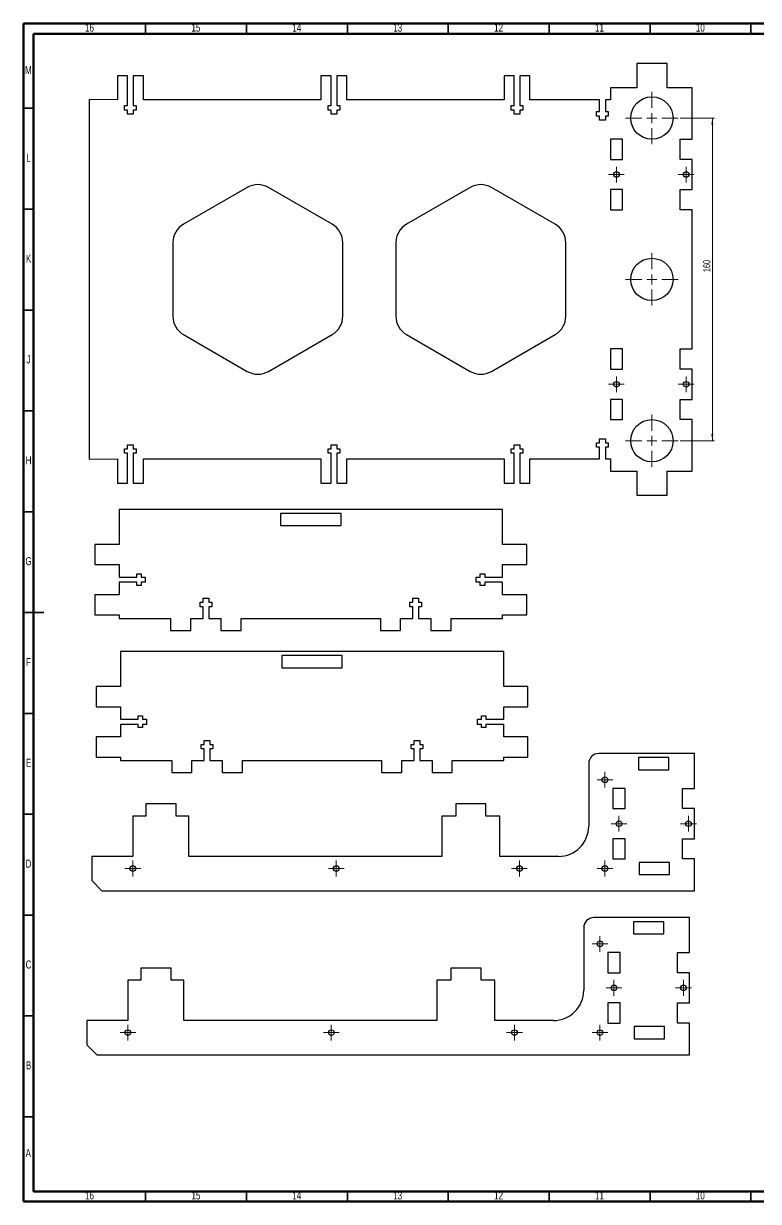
# Model space of a CAD drawing. Header units: millimetres. Extents: x 15 to 836, y 5 to 589.
# Drawn here: x 15 to 379, y 5 to 589 of the extents above; entities that cross this region are included whole.
import ezdxf

# ---------------------------------------------------------------- set-up
doc = ezdxf.new("R2010")
doc.units = ezdxf.units.MM
doc.styles.add('SLDTEXTSTYLE0', font='TXT', dxfattribs={"width": 0.75})
doc.dimstyles.new('SLDDIMSTYLE0', dxfattribs={"dimtxt": 3.5, "dimasz": 3.302, "dimexe": 0, "dimexo": 0.0625, "dimgap": 0.875, "dimtad": 1, "dimzin": 12, "dimdsep": 46, "dimtxsty": 'SLDTEXTSTYLE0', "dimsah": 1, "dimcen": 0.09, "dimadec": 0, "dimazin": 3, "dimtfac": 1, "dimtofl": 0, "dimtmove": 0, "dimatfit": 3, "dimfxl": 1, "dimfrac": 2, "dimtolj": 1, "dimtzin": 12, "dimarcsym": 0})

# ---------------------------------------------------------------- blocks, each defined once
blk = doc.blocks.new('_D')
at = {"color": 7, "linetype": 'Continuous', "lineweight": 18}
for p, q in [((340.39486, 542.166056), (357.363263, 542.166056)), ((356.363263, 542.166056), (356.363263, 382.166056)), ((340.39486, 382.166056), (357.363263, 382.166056))]:
    blk.add_line(p, q, dxfattribs=at)
for points in [[(356.363263, 542.166056), (355.855263, 538.864056), (356.871263, 538.864056)], [(356.363263, 382.166056), (356.871263, 385.468056), (355.855263, 385.468056)]]:
    blk.add_solid(points, dxfattribs=at)
at = {"color": 7, "linetype": 'Continuous', "lineweight": 18, "insert": (351.851526, 465.77976), "char_height": 3.5, "attachment_point": 1, "rotation": 90, "style": 'SLDTEXTSTYLE0'}
blk.add_mtext('160', dxfattribs=at)
blk = doc.blocks.new('SW_CENTERMARKSYMBOL_0')
at = {"color": 0, "linetype": 'Continuous', "lineweight": 0}
for p, q in [((0, 5), (0, 13)), ((-5, 0), (-13, 0)), ((0, 0), (-2.5, 0)), ((0, 0), (0, 2.5)), ((0, 0), (0, -2.5)), ((0, 0), (2.5, 0)), ((5, 0), (13, 0)), ((0, -5), (0, -13))]:
    blk.add_line(p, q, dxfattribs=at)
blk = doc.blocks.new('SW_CENTERMARKSYMBOL_1')
at = {"color": 0, "linetype": 'Continuous', "lineweight": 0}
for p, q in [((-2.5, 0), (-3.9, 0)), ((0, 0), (-2.5, 0)), ((0, 2.5), (0, 3.9)), ((0, 0), (0, 2.5)), ((0, 0), (0, -2.5)), ((0, 0), (2.5, 0)), ((2.5, 0), (3.9, 0)), ((0, -2.5), (0, -3.9))]:
    blk.add_line(p, q, dxfattribs=at)
blk = doc.blocks.new('SW_CENTERMARKSYMBOL_2')
at = {"color": 0, "linetype": 'Continuous', "lineweight": 0}
for p, q in [((-2.5, 0), (-3.9, 0)), ((0, 0), (-2.5, 0)), ((0, 2.5), (0, 3.9)), ((0, 0), (0, 2.5)), ((0, 0), (0, -2.5)), ((0, 0), (2.5, 0)), ((2.5, 0), (3.9, 0)), ((0, -2.5), (0, -3.9))]:
    blk.add_line(p, q, dxfattribs=at)
blk = doc.blocks.new('SW_CENTERMARKSYMBOL_3')
at = {"color": 0, "linetype": 'Continuous', "lineweight": 0}
for p, q in [((0, 5), (0, 13)), ((-5, 0), (-13, 0)), ((0, 0), (-2.5, 0)), ((0, 0), (0, 2.5)), ((0, 0), (0, -2.5)), ((0, 0), (2.5, 0)), ((5, 0), (13, 0)), ((0, -5), (0, -13))]:
    blk.add_line(p, q, dxfattribs=at)
blk = doc.blocks.new('SW_CENTERMARKSYMBOL_4')
at = {"color": 0, "linetype": 'Continuous', "lineweight": 0}
for p, q in [((-2.5, 0), (-3.9, 0)), ((0, 0), (-2.5, 0)), ((0, 2.5), (0, 3.9)), ((0, 0), (0, 2.5)), ((0, 0), (0, -2.5)), ((0, 0), (2.5, 0)), ((2.5, 0), (3.9, 0)), ((0, -2.5), (0, -3.9))]:
    blk.add_line(p, q, dxfattribs=at)
blk = doc.blocks.new('SW_CENTERMARKSYMBOL_5')
at = {"color": 0, "linetype": 'Continuous', "lineweight": 0}
for p, q in [((0, 5), (0, 13)), ((-5, 0), (-13, 0)), ((0, 0), (-2.5, 0)), ((0, 0), (0, 2.5)), ((0, 0), (0, -2.5)), ((0, 0), (2.5, 0)), ((5, 0), (13, 0)), ((0, -5), (0, -13))]:
    blk.add_line(p, q, dxfattribs=at)
blk = doc.blocks.new('SW_CENTERMARKSYMBOL_6')
at = {"color": 0, "linetype": 'Continuous', "lineweight": 0}
for p, q in [((-2.5, 0), (-3.9, 0)), ((0, 0), (-2.5, 0)), ((0, 2.5), (0, 3.9)), ((0, 0), (0, 2.5)), ((0, 0), (0, -2.5)), ((0, 0), (2.5, 0)), ((2.5, 0), (3.9, 0)), ((0, -2.5), (0, -3.9))]:
    blk.add_line(p, q, dxfattribs=at)
blk = doc.blocks.new('SW_CENTERMARKSYMBOL_26')
at = {"color": 0, "linetype": 'Continuous', "lineweight": 0}
for p, q in [((-2.5, 0), (-3.9, 0)), ((0, 0), (-2.5, 0)), ((0, 2.5), (0, 3.9)), ((0, 0), (0, 2.5)), ((0, 0), (0, -2.5)), ((0, 0), (2.5, 0)), ((2.5, 0), (3.9, 0)), ((0, -2.5), (0, -3.9))]:
    blk.add_line(p, q, dxfattribs=at)
blk = doc.blocks.new('SW_CENTERMARKSYMBOL_27')
at = {"color": 0, "linetype": 'Continuous', "lineweight": 0}
for p, q in [((-2.5, 0), (-3.9, 0)), ((0, 0), (-2.5, 0)), ((0, 2.5), (0, 3.9)), ((0, 0), (0, 2.5)), ((0, 0), (0, -2.5)), ((0, 0), (2.5, 0)), ((2.5, 0), (3.9, 0)), ((0, -2.5), (0, -3.9))]:
    blk.add_line(p, q, dxfattribs=at)
blk = doc.blocks.new('SW_CENTERMARKSYMBOL_28')
at = {"color": 0, "linetype": 'Continuous', "lineweight": 0}
for p, q in [((-2.5, 0), (-3.9, 0)), ((0, 0), (-2.5, 0)), ((0, 2.5), (0, 3.9)), ((0, 0), (0, 2.5)), ((0, 0), (0, -2.5)), ((0, 0), (2.5, 0)), ((2.5, 0), (3.9, 0)), ((0, -2.5), (0, -3.9))]:
    blk.add_line(p, q, dxfattribs=at)
blk = doc.blocks.new('SW_CENTERMARKSYMBOL_29')
at = {"color": 0, "linetype": 'Continuous', "lineweight": 0}
for p, q in [((-2.5, 0), (-3.9, 0)), ((0, 0), (-2.5, 0)), ((0, 2.5), (0, 3.9)), ((0, 0), (0, 2.5)), ((0, 0), (0, -2.5)), ((0, 0), (2.5, 0)), ((2.5, 0), (3.9, 0)), ((0, -2.5), (0, -3.9))]:
    blk.add_line(p, q, dxfattribs=at)
blk = doc.blocks.new('SW_CENTERMARKSYMBOL_30')
at = {"color": 0, "linetype": 'Continuous', "lineweight": 0}
for p, q in [((-2.5, 0), (-3.9, 0)), ((0, 0), (-2.5, 0)), ((0, 2.5), (0, 3.9)), ((0, 0), (0, 2.5)), ((0, 0), (0, -2.5)), ((0, 0), (2.5, 0)), ((2.5, 0), (3.9, 0)), ((0, -2.5), (0, -3.9))]:
    blk.add_line(p, q, dxfattribs=at)
blk = doc.blocks.new('SW_CENTERMARKSYMBOL_31')
at = {"color": 0, "linetype": 'Continuous', "lineweight": 0}
for p, q in [((-2.5, 0), (-3.9, 0)), ((0, 0), (-2.5, 0)), ((0, 2.5), (0, 3.9)), ((0, 0), (0, 2.5)), ((0, 0), (0, -2.5)), ((0, 0), (2.5, 0)), ((2.5, 0), (3.9, 0)), ((0, -2.5), (0, -3.9))]:
    blk.add_line(p, q, dxfattribs=at)
blk = doc.blocks.new('SW_CENTERMARKSYMBOL_32')
at = {"color": 0, "linetype": 'Continuous', "lineweight": 0}
for p, q in [((-2.5, 0), (-3.9, 0)), ((0, 0), (-2.5, 0)), ((0, 2.5), (0, 3.9)), ((0, 0), (0, 2.5)), ((0, 0), (0, -2.5)), ((0, 0), (2.5, 0)), ((2.5, 0), (3.9, 0)), ((0, -2.5), (0, -3.9))]:
    blk.add_line(p, q, dxfattribs=at)
blk = doc.blocks.new('SW_CENTERMARKSYMBOL_33')
at = {"color": 0, "linetype": 'Continuous', "lineweight": 0}
for p, q in [((-2.5, 0), (-3.9, 0)), ((0, 0), (-2.5, 0)), ((0, 2.5), (0, 3.9)), ((0, 0), (0, 2.5)), ((0, 0), (0, -2.5)), ((0, 0), (2.5, 0)), ((2.5, 0), (3.9, 0)), ((0, -2.5), (0, -3.9))]:
    blk.add_line(p, q, dxfattribs=at)
blk = doc.blocks.new('SW_CENTERMARKSYMBOL_34')
at = {"color": 0, "linetype": 'Continuous', "lineweight": 0}
for p, q in [((-2.5, 0), (-3.9, 0)), ((0, 0), (-2.5, 0)), ((0, 2.5), (0, 3.9)), ((0, 0), (0, 2.5)), ((0, 0), (0, -2.5)), ((0, 0), (2.5, 0)), ((2.5, 0), (3.9, 0)), ((0, -2.5), (0, -3.9))]:
    blk.add_line(p, q, dxfattribs=at)
blk = doc.blocks.new('SW_CENTERMARKSYMBOL_35')
at = {"color": 0, "linetype": 'Continuous', "lineweight": 0}
for p, q in [((-2.5, 0), (-3.9, 0)), ((0, 0), (-2.5, 0)), ((0, 2.5), (0, 3.9)), ((0, 0), (0, 2.5)), ((0, 0), (0, -2.5)), ((0, 0), (2.5, 0)), ((2.5, 0), (3.9, 0)), ((0, -2.5), (0, -3.9))]:
    blk.add_line(p, q, dxfattribs=at)
blk = doc.blocks.new('SW_CENTERMARKSYMBOL_36')
at = {"color": 0, "linetype": 'Continuous', "lineweight": 0}
for p, q in [((-2.5, 0), (-3.9, 0)), ((0, 0), (-2.5, 0)), ((0, 2.5), (0, 3.9)), ((0, 0), (0, 2.5)), ((0, 0), (0, -2.5)), ((0, 0), (2.5, 0)), ((2.5, 0), (3.9, 0)), ((0, -2.5), (0, -3.9))]:
    blk.add_line(p, q, dxfattribs=at)
blk = doc.blocks.new('SW_CENTERMARKSYMBOL_37')
at = {"color": 0, "linetype": 'Continuous', "lineweight": 0}
for p, q in [((-2.5, 0), (-3.9, 0)), ((0, 0), (-2.5, 0)), ((0, 2.5), (0, 3.9)), ((0, 0), (0, 2.5)), ((0, 0), (0, -2.5)), ((0, 0), (2.5, 0)), ((2.5, 0), (3.9, 0)), ((0, -2.5), (0, -3.9))]:
    blk.add_line(p, q, dxfattribs=at)
blk = doc.blocks.new('SW_CENTERMARKSYMBOL_38')
at = {"color": 0, "linetype": 'Continuous', "lineweight": 0}
for p, q in [((-2.5, 0), (-3.9, 0)), ((0, 0), (-2.5, 0)), ((0, 2.5), (0, 3.9)), ((0, 0), (0, 2.5)), ((0, 0), (0, -2.5)), ((0, 0), (2.5, 0)), ((2.5, 0), (3.9, 0)), ((0, -2.5), (0, -3.9))]:
    blk.add_line(p, q, dxfattribs=at)
blk = doc.blocks.new('SW_CENTERMARKSYMBOL_39')
at = {"color": 0, "linetype": 'Continuous', "lineweight": 0}
for p, q in [((-2.5, 0), (-3.9, 0)), ((0, 0), (-2.5, 0)), ((0, 2.5), (0, 3.9)), ((0, 0), (0, 2.5)), ((0, 0), (0, -2.5)), ((0, 0), (2.5, 0)), ((2.5, 0), (3.9, 0)), ((0, -2.5), (0, -3.9))]:
    blk.add_line(p, q, dxfattribs=at)

msp = doc.modelspace()

# ---------------------------------------------------------------- linework, layer by layer
at = {"color": 7, "linetype": 'Continuous', "lineweight": 70}
for p, q in [((15, 5), (15, 589)), ((15, 589), (836, 589)), ((20, 10), (20, 584)), ((20, 584), (831, 584)), ((831, 10), (20, 10)), ((836, 5), (15, 5))]:
    msp.add_line(p, q, dxfattribs=at)
at = {"color": 7, "linetype": 'Continuous', "lineweight": 35}
for p, q in [((75.5, 584), (75.5, 589)), ((125.5, 584), (125.5, 589)), ((175.5, 584), (175.5, 589)), ((225.5, 584), (225.5, 589)), ((275.5, 584), (275.5, 589)), ((325.5, 584), (325.5, 589)), ((375.5, 584), (375.5, 589)), ((20, 547), (15, 547)), ((20, 497), (15, 497)), ((20, 447), (15, 447)), ((20, 397), (15, 397)), ((20, 347), (15, 347)), ((15, 297), (25, 297)), ((20, 297), (15, 297)), ((20, 247), (15, 247)), ((20, 197), (15, 197)), ((20, 147), (15, 147)), ((20, 97), (15, 97)), ((20, 47), (15, 47)), ((75.5, 10), (75.5, 5)), ((125.5, 10), (125.5, 5)), ((175.5, 10), (175.5, 5)), ((225.5, 10), (225.5, 5)), ((275.5, 10), (275.5, 5)), ((325.5, 10), (325.5, 5)), ((375.5, 10), (375.5, 5))]:
    msp.add_line(p, q, dxfattribs=at)
at = {"color": 7, "linetype": 'Continuous', "lineweight": 25}
for p, q in [((318.894854, 569.166052), (318.894854, 557.166058)), ((333.894854, 569.166052), (318.894854, 569.166052)), ((333.894854, 557.166058), (333.894854, 569.166052)), ((61.585477, 563.166055), (61.585477, 551.166053)), ((66.585487, 563.166055), (61.585477, 563.166055)), ((66.585487, 548.366058), (66.585487, 563.166055)), ((69.385482, 563.166055), (69.385482, 548.366058)), ((74.385485, 563.166055), (69.385482, 563.166055)), ((74.385485, 551.166053), (74.385485, 563.166055)), ((162.385481, 563.165481), (162.385481, 551.165479)), ((167.385481, 563.165481), (162.385481, 563.165481)), ((167.385481, 548.365477), (167.385481, 563.165481)), ((170.185482, 563.165481), (170.185482, 548.365477)), ((175.185481, 563.165481), (170.185482, 563.165481)), ((175.185481, 551.166053), (175.185481, 563.165481)), ((253.185483, 563.166055), (253.185483, 551.166053)), ((258.185482, 563.166055), (253.185483, 563.166055)), ((258.185482, 548.366058), (258.185482, 563.166055)), ((260.985484, 563.166055), (260.985484, 548.366058)), ((265.98548, 563.166055), (260.985484, 563.166055)), ((265.98548, 551.166053), (265.98548, 563.166055)), ((305.894857, 557.166058), (305.894857, 551.166053)), ((318.894854, 557.166058), (305.894857, 557.166058)), ((346.363267, 557.166058), (333.894854, 557.166058)), ((346.363267, 531.666058), (346.363267, 557.166058)), ((47.585478, 551.322992), (47.585478, 373.009118)), ((61.585477, 551.166053), (47.585478, 551.322992)), ((162.385481, 551.165479), (74.385485, 551.166053)), ((253.185483, 551.166053), (175.185481, 551.166053)), ((300.485483, 551.166053), (265.98548, 551.166053)), ((300.485483, 545.366059), (300.485483, 551.166053)), ((303.39486, 551.166053), (303.39486, 545.366059)), ((305.894857, 551.166053), (303.39486, 551.166053)), ((65.085476, 548.366058), (66.585487, 548.366058)), ((65.085476, 546.166058), (65.085476, 548.366058)), ((66.585487, 546.166058), (65.085476, 546.166058)), ((66.585487, 544.166054), (66.585487, 546.166058)), ((69.385482, 544.166054), (66.585487, 544.166054)), ((69.385482, 548.366058), (70.885485, 548.366058)), ((69.385482, 546.166058), (69.385482, 544.166054)), ((70.885485, 546.166058), (69.385482, 546.166058)), ((70.885485, 548.366058), (70.885485, 546.166058)), ((165.885482, 548.365477), (167.385481, 548.365477)), ((165.885482, 546.165477), (165.885482, 548.365477)), ((167.385481, 546.165477), (165.885482, 546.165477)), ((167.385481, 544.16548), (167.385481, 546.165477)), ((170.185482, 544.16548), (167.385481, 544.16548)), ((170.185482, 548.365477), (171.685482, 548.365477)), ((170.185482, 546.165477), (170.185482, 544.16548)), ((171.685482, 546.165477), (170.185482, 546.165477)), ((171.685482, 548.365477), (171.685482, 546.165477)), ((256.685479, 548.366058), (258.185482, 548.366058)), ((256.685479, 546.166058), (256.685479, 548.366058)), ((258.185482, 546.166058), (256.685479, 546.166058)), ((258.185482, 544.166054), (258.185482, 546.166058)), ((260.985484, 544.166054), (258.185482, 544.166054)), ((260.985484, 548.366058), (262.48548, 548.366058)), ((260.985484, 546.166058), (260.985484, 544.166054)), ((262.48548, 546.166058), (260.985484, 546.166058)), ((262.48548, 548.366058), (262.48548, 546.166058)), ((298.985479, 545.366059), (300.485483, 545.366059)), ((298.985479, 543.166059), (298.985479, 545.366059)), ((300.485483, 543.166059), (298.985479, 543.166059)), ((300.485483, 541.166055), (300.485483, 543.166059)), ((303.39486, 545.366059), (304.785481, 545.366059)), ((303.39486, 543.166059), (303.39486, 541.166055)), ((304.785481, 543.166059), (303.39486, 543.166059)), ((304.785481, 545.366059), (304.785481, 543.166059)), ((303.39486, 541.166055), (300.485483, 541.166055)), ((311.894862, 531.666058), (305.894857, 531.666058)), ((305.894857, 531.666058), (305.894857, 521.666057)), ((311.894862, 521.666057), (311.894862, 531.666058)), ((340.36327, 531.666058), (346.363267, 531.666058)), ((340.36327, 521.666057), (340.36327, 531.666058)), ((305.894857, 521.666057), (311.894862, 521.666057)), ((346.363267, 521.666057), (340.36327, 521.666057)), ((346.363267, 506.666056), (346.363267, 521.666057)), ((125.836892, 507.746353), (94.257942, 489.514233)), ((167.942168, 489.514235), (136.363214, 507.746353)), ((236.363238, 507.746353), (204.784283, 489.514233)), ((278.46851, 489.514235), (246.88956, 507.746353)), ((311.894862, 506.666056), (305.894857, 506.666056)), ((305.894857, 506.666056), (305.894857, 496.666054)), ((311.894862, 496.666054), (311.894862, 506.666056)), ((340.36327, 506.666056), (346.363267, 506.666056)), ((340.36327, 496.666054), (340.36327, 506.666056)), ((305.894857, 496.666054), (311.894862, 496.666054)), ((346.363267, 496.666054), (340.36327, 496.666054)), ((346.363267, 427.666056), (346.363267, 496.666054)), ((88.994784, 480.398174), (88.994777, 462.166056)), ((173.205327, 443.933937), (173.205327, 480.398174)), ((199.521125, 480.398174), (199.521125, 443.933937)), ((283.731675, 462.166056), (283.731675, 480.398175)), ((88.994777, 462.166056), (88.994784, 443.933937)), ((283.731675, 443.933937), (283.731675, 462.166056)), ((94.257942, 434.817878), (125.836892, 416.585758)), ((136.363214, 416.585758), (167.942168, 434.817878)), ((204.784283, 434.817878), (236.363238, 416.585758)), ((246.88956, 416.585761), (278.46851, 434.817878)), ((311.894862, 427.666056), (305.894857, 427.666056)), ((305.894857, 427.666056), (305.894857, 417.666054)), ((311.894862, 417.666054), (311.894862, 427.666056)), ((340.36327, 427.666056), (346.363267, 427.666056)), ((340.36327, 417.666054), (340.36327, 427.666056)), ((305.894857, 417.666054), (311.894862, 417.666054)), ((346.363267, 417.666054), (340.36327, 417.666054)), ((346.363267, 402.666054), (346.363267, 417.666054)), ((311.894862, 402.666054), (305.894857, 402.666054)), ((305.894857, 402.666054), (305.894857, 392.666052)), ((311.894862, 392.666052), (311.894862, 402.666054)), ((340.36327, 402.666054), (346.363267, 402.666054)), ((340.36327, 392.666052), (340.36327, 402.666054)), ((305.894857, 392.666052), (311.894862, 392.666052)), ((346.363267, 392.666052), (340.36327, 392.666052)), ((346.363267, 367.166053), (346.363267, 392.666052)), ((66.585487, 380.166057), (69.385482, 380.166057)), ((66.585487, 378.166053), (66.585487, 380.166057)), ((69.385482, 380.166057), (69.385482, 378.166053)), ((167.385481, 380.16663), (170.185482, 380.16663)), ((167.385481, 378.166634), (167.385481, 380.16663)), ((170.185482, 380.16663), (170.185482, 378.166634)), ((258.185482, 380.166057), (260.985484, 380.166057)), ((258.185482, 378.166053), (258.185482, 380.166057)), ((260.985484, 380.166057), (260.985484, 378.166053)), ((298.985479, 381.166059), (300.485483, 381.166059)), ((298.985479, 378.966059), (298.985479, 381.166059)), ((300.485483, 383.166055), (303.39486, 383.166055)), ((300.485483, 381.166059), (300.485483, 383.166055)), ((303.39486, 383.166055), (303.39486, 381.166059)), ((303.39486, 381.166059), (304.785481, 381.166059)), ((304.785481, 381.166059), (304.785481, 378.966059)), ((65.085476, 378.166053), (66.585487, 378.166053)), ((65.085476, 375.966053), (65.085476, 378.166053)), ((66.585487, 375.966053), (65.085476, 375.966053)), ((66.585487, 361.166055), (66.585487, 375.966053)), ((69.385482, 378.166053), (70.885485, 378.166053)), ((69.385482, 375.966053), (69.385482, 361.166055)), ((70.885485, 375.966053), (69.385482, 375.966053)), ((70.885485, 378.166053), (70.885485, 375.966053)), ((165.885482, 378.166634), (167.385481, 378.166634)), ((165.885482, 375.966634), (165.885482, 378.166634)), ((167.385481, 375.966634), (165.885482, 375.966634)), ((167.385481, 361.166629), (167.385481, 375.966634)), ((170.185482, 378.166634), (171.685482, 378.166634)), ((170.185482, 375.966634), (170.185482, 361.166629)), ((171.685482, 375.966634), (170.185482, 375.966634)), ((171.685482, 378.166634), (171.685482, 375.966634)), ((256.685479, 378.166053), (258.185482, 378.166053)), ((256.685479, 375.966053), (256.685479, 378.166053)), ((258.185482, 375.966053), (256.685479, 375.966053)), ((258.185482, 361.166055), (258.185482, 375.966053)), ((260.985484, 378.166053), (262.48548, 378.166053)), ((260.985484, 375.966053), (260.985484, 361.166055)), ((262.48548, 375.966053), (260.985484, 375.966053)), ((262.48548, 378.166053), (262.48548, 375.966053)), ((300.485483, 378.966059), (298.985479, 378.966059)), ((300.485483, 373.166057), (300.485483, 378.966059)), ((303.39486, 378.966059), (303.39486, 373.166057)), ((304.785481, 378.966059), (303.39486, 378.966059)), ((47.585478, 373.009118), (61.585477, 373.166057)), ((61.585477, 373.166057), (61.585477, 361.166055)), ((74.385485, 373.166057), (162.385481, 373.166631)), ((74.385485, 361.166055), (74.385485, 373.166057)), ((162.385481, 373.166631), (162.385481, 361.166629)), ((175.185481, 373.166057), (253.185483, 373.166057)), ((175.185481, 361.166629), (175.185481, 373.166057)), ((253.185483, 373.166057), (253.185483, 361.166055)), ((265.98548, 373.166057), (300.485483, 373.166057)), ((265.98548, 361.166055), (265.98548, 373.166057)), ((303.39486, 373.166057), (305.894857, 373.166057)), ((305.894857, 373.166057), (305.894857, 367.166053)), ((305.894857, 367.166053), (318.894854, 367.166053)), ((318.894854, 367.166053), (318.894854, 355.166058)), ((333.894854, 367.166053), (346.363267, 367.166053)), ((333.894854, 355.166058), (333.894854, 367.166053)), ((61.585477, 361.166055), (66.585487, 361.166055)), ((69.385482, 361.166055), (74.385485, 361.166055)), ((162.385481, 361.166629), (167.385481, 361.166629)), ((170.185482, 361.166629), (175.185481, 361.166629)), ((253.185483, 361.166055), (258.185482, 361.166055)), ((260.985484, 361.166055), (265.98548, 361.166055)), ((318.894854, 355.166058), (333.894854, 355.166058)), ((62.34856, 348.089696), (62.34856, 330.798962)), ((252.34856, 348.089696), (62.34856, 348.089696)), ((172.34856, 346.089696), (142.34856, 346.089696)), ((142.34856, 346.089696), (142.34856, 340.089696)), ((172.34856, 340.089696), (172.34856, 346.089696)), ((252.34856, 330.798962), (252.34856, 348.089696)), ((142.34856, 340.089696), (172.34856, 340.089696)), ((50.34856, 330.798962), (50.34856, 320.798962)), ((62.34856, 330.798962), (50.34856, 330.798962)), ((264.34856, 330.798962), (252.34856, 330.798962)), ((264.34856, 320.798962), (264.34856, 330.798962)), ((50.34856, 320.798962), (62.34856, 320.798962)), ((62.34856, 320.798962), (62.34856, 314.570738)), ((71.14856, 316.188514), (73.34856, 316.188514)), ((71.14856, 314.570738), (71.14856, 316.188514)), ((73.34856, 316.188514), (73.34856, 314.570738)), ((241.34856, 316.188514), (243.54856, 316.188514)), ((241.34856, 314.570738), (241.34856, 316.188514)), ((243.54856, 316.188514), (243.54856, 314.570738)), ((252.34856, 320.798962), (264.34856, 320.798962)), ((252.34856, 314.570738), (252.34856, 320.798962)), ((62.34856, 314.570738), (71.14856, 314.570738)), ((62.34856, 312.027185), (62.34856, 305.798962)), ((71.14856, 312.027185), (62.34856, 312.027185)), ((71.14856, 310.409409), (71.14856, 312.027185)), ((73.34856, 310.409409), (71.14856, 310.409409)), ((73.34856, 314.570738), (75.34856, 314.570738)), ((73.34856, 312.027185), (73.34856, 310.409409)), ((75.34856, 312.027185), (73.34856, 312.027185)), ((75.34856, 314.570738), (75.34856, 312.027185)), ((239.34856, 314.570738), (241.34856, 314.570738)), ((239.34856, 312.027185), (239.34856, 314.570738)), ((241.34856, 312.027185), (239.34856, 312.027185)), ((241.34856, 310.409409), (241.34856, 312.027185)), ((243.54856, 310.409409), (241.34856, 310.409409)), ((243.54856, 314.570738), (252.34856, 314.570738)), ((243.54856, 312.027185), (243.54856, 310.409409)), ((252.34856, 312.027185), (243.54856, 312.027185)), ((252.34856, 305.798962), (252.34856, 312.027185)), ((50.34856, 305.798962), (50.34856, 295.798962)), ((62.34856, 305.798962), (50.34856, 305.798962)), ((103.94856, 304.089696), (106.74856, 304.089696)), ((103.94856, 302.089696), (103.94856, 304.089696)), ((106.74856, 304.089696), (106.74856, 302.089696)), ((207.94856, 304.089696), (210.74856, 304.089696)), ((207.94856, 302.089696), (207.94856, 304.089696)), ((210.74856, 304.089696), (210.74856, 302.089696)), ((264.34856, 305.798962), (252.34856, 305.798962)), ((264.34856, 295.798962), (264.34856, 305.798962)), ((102.44856, 302.089696), (103.94856, 302.089696)), ((102.44856, 299.889696), (102.44856, 302.089696)), ((103.94856, 299.889696), (102.44856, 299.889696)), ((103.94856, 294.089696), (103.94856, 299.889696)), ((106.74856, 302.089696), (108.24856, 302.089696)), ((106.74856, 299.889696), (106.74856, 294.089696)), ((108.24856, 299.889696), (106.74856, 299.889696)), ((108.24856, 302.089696), (108.24856, 299.889696)), ((206.44856, 302.089696), (207.94856, 302.089696)), ((206.44856, 299.889696), (206.44856, 302.089696)), ((207.94856, 299.889696), (206.44856, 299.889696)), ((207.94856, 294.089696), (207.94856, 299.889696)), ((210.74856, 302.089696), (212.24856, 302.089696)), ((210.74856, 299.889696), (210.74856, 294.089696)), ((212.24856, 299.889696), (210.74856, 299.889696)), ((212.24856, 302.089696), (212.24856, 299.889696)), ((50.34856, 295.798962), (62.34856, 295.798962)), ((62.34856, 295.798962), (62.34856, 294.089696)), ((62.34856, 294.089696), (87.84856, 294.089696)), ((87.84856, 294.089696), (87.84856, 288.089696)), ((97.84856, 294.089696), (103.94856, 294.089696)), ((97.84856, 288.089696), (97.84856, 294.089696)), ((106.74856, 294.089696), (112.84856, 294.089696)), ((112.84856, 294.089696), (112.84856, 288.089696)), ((122.84856, 294.089696), (191.84856, 294.089696)), ((122.84856, 288.089696), (122.84856, 294.089696)), ((191.84856, 294.089696), (191.84856, 288.089696)), ((201.84856, 294.089696), (207.94856, 294.089696)), ((201.84856, 288.089696), (201.84856, 294.089696)), ((210.74856, 294.089696), (216.84856, 294.089696)), ((216.84856, 294.089696), (216.84856, 288.089696)), ((226.84856, 294.089696), (252.34856, 294.089696)), ((226.84856, 288.089696), (226.84856, 294.089696)), ((252.34856, 295.798962), (264.34856, 295.798962)), ((252.34856, 294.089696), (252.34856, 295.798962)), ((87.84856, 288.089696), (97.84856, 288.089696)), ((112.84856, 288.089696), (122.84856, 288.089696)), ((191.84856, 288.089696), (201.84856, 288.089696)), ((216.84856, 288.089696), (226.84856, 288.089696)), ((62.972259, 277.611675), (62.972259, 260.320941)), ((252.972259, 277.611675), (62.972259, 277.611675)), ((172.972259, 275.611675), (142.972259, 275.611675)), ((142.972259, 275.611675), (142.972259, 269.611675)), ((172.972259, 269.611675), (172.972259, 275.611675)), ((252.972259, 260.320941), (252.972259, 277.611675)), ((142.972259, 269.611675), (172.972259, 269.611675)), ((50.972259, 260.320941), (50.972259, 250.320941)), ((62.972259, 260.320941), (50.972259, 260.320941)), ((264.972259, 260.320941), (252.972259, 260.320941)), ((264.972259, 250.320941), (264.972259, 260.320941)), ((50.972259, 250.320941), (62.972259, 250.320941)), ((62.972259, 250.320941), (62.972259, 244.092717)), ((71.772259, 245.710493), (73.972259, 245.710493)), ((71.772259, 244.092717), (71.772259, 245.710493)), ((73.972259, 245.710493), (73.972259, 244.092717)), ((241.972259, 245.710493), (244.172259, 245.710493)), ((241.972259, 244.092717), (241.972259, 245.710493)), ((244.172259, 245.710493), (244.172259, 244.092717)), ((252.972259, 250.320941), (264.972259, 250.320941)), ((252.972259, 244.092717), (252.972259, 250.320941)), ((62.972259, 244.092717), (71.772259, 244.092717)), ((62.972259, 241.549164), (62.972259, 235.320941)), ((71.772259, 241.549164), (62.972259, 241.549164)), ((71.772259, 239.931388), (71.772259, 241.549164)), ((73.972259, 239.931388), (71.772259, 239.931388)), ((73.972259, 244.092717), (75.972259, 244.092717)), ((73.972259, 241.549164), (73.972259, 239.931388)), ((75.972259, 241.549164), (73.972259, 241.549164)), ((75.972259, 244.092717), (75.972259, 241.549164)), ((239.972259, 244.092717), (241.972259, 244.092717)), ((239.972259, 241.549164), (239.972259, 244.092717)), ((241.972259, 241.549164), (239.972259, 241.549164)), ((241.972259, 239.931388), (241.972259, 241.549164)), ((244.172259, 239.931388), (241.972259, 239.931388)), ((244.172259, 244.092717), (252.972259, 244.092717)), ((244.172259, 241.549164), (244.172259, 239.931388)), ((252.972259, 241.549164), (244.172259, 241.549164)), ((252.972259, 235.320941), (252.972259, 241.549164)), ((50.972259, 235.320941), (50.972259, 225.320941)), ((62.972259, 235.320941), (50.972259, 235.320941)), ((104.572259, 233.611675), (107.372259, 233.611675)), ((104.572259, 231.611675), (104.572259, 233.611675)), ((107.372259, 233.611675), (107.372259, 231.611675)), ((208.572259, 233.611675), (211.372259, 233.611675)), ((208.572259, 231.611675), (208.572259, 233.611675)), ((211.372259, 233.611675), (211.372259, 231.611675)), ((264.972259, 235.320941), (252.972259, 235.320941)), ((264.972259, 225.320941), (264.972259, 235.320941)), ((103.072259, 231.611675), (104.572259, 231.611675)), ((103.072259, 229.411675), (103.072259, 231.611675)), ((104.572259, 229.411675), (103.072259, 229.411675)), ((104.572259, 223.611675), (104.572259, 229.411675)), ((107.372259, 231.611675), (108.872259, 231.611675)), ((107.372259, 229.411675), (107.372259, 223.611675)), ((108.872259, 229.411675), (107.372259, 229.411675)), ((108.872259, 231.611675), (108.872259, 229.411675)), ((207.072259, 231.611675), (208.572259, 231.611675)), ((207.072259, 229.411675), (207.072259, 231.611675)), ((208.572259, 229.411675), (207.072259, 229.411675)), ((208.572259, 223.611675), (208.572259, 229.411675)), ((211.372259, 231.611675), (212.872259, 231.611675)), ((211.372259, 229.411675), (211.372259, 223.611675)), ((212.872259, 229.411675), (211.372259, 229.411675)), ((212.872259, 231.611675), (212.872259, 229.411675)), ((50.972259, 225.320941), (62.972259, 225.320941)), ((62.972259, 225.320941), (62.972259, 223.611675)), ((62.972259, 223.611675), (88.472259, 223.611675)), ((88.472259, 223.611675), (88.472259, 217.611675)), ((98.472259, 223.611675), (104.572259, 223.611675)), ((98.472259, 217.611675), (98.472259, 223.611675)), ((107.372259, 223.611675), (113.472259, 223.611675)), ((113.472259, 223.611675), (113.472259, 217.611675)), ((123.472259, 223.611675), (192.472259, 223.611675)), ((123.472259, 217.611675), (123.472259, 223.611675)), ((192.472259, 223.611675), (192.472259, 217.611675)), ((202.472259, 223.611675), (208.572259, 223.611675)), ((202.472259, 217.611675), (202.472259, 223.611675)), ((211.372259, 223.611675), (217.472259, 223.611675)), ((217.472259, 223.611675), (217.472259, 217.611675)), ((227.472259, 223.611675), (252.972259, 223.611675)), ((227.472259, 217.611675), (227.472259, 223.611675)), ((252.972259, 225.320941), (264.972259, 225.320941)), ((252.972259, 223.611675), (252.972259, 225.320941)), ((295.078755, 222.083425), (295.078755, 191.083425)), ((347.547157, 227.083425), (300.078755, 227.083425)), ((334.813755, 225.083425), (319.813755, 225.083425)), ((319.813755, 225.083425), (319.813755, 219.083425)), ((334.813755, 219.083425), (334.813755, 225.083425)), ((347.547157, 209.79269), (347.547157, 227.083425)), ((88.472259, 217.611675), (98.472259, 217.611675)), ((113.472259, 217.611675), (123.472259, 217.611675)), ((192.472259, 217.611675), (202.472259, 217.611675)), ((217.472259, 217.611675), (227.472259, 217.611675)), ((319.813755, 219.083425), (334.813755, 219.083425)), ((313.078755, 209.79269), (307.078755, 209.79269)), ((307.078755, 209.79269), (307.078755, 199.79269)), ((313.078755, 199.79269), (313.078755, 209.79269)), ((341.547157, 209.79269), (347.547157, 209.79269)), ((341.547157, 199.79269), (341.547157, 209.79269)), ((75.569376, 202.083425), (75.569376, 196.083425)), ((90.569376, 202.083425), (75.569376, 202.083425)), ((90.569376, 196.083425), (90.569376, 202.083425)), ((229.179376, 202.083425), (229.179376, 196.083425)), ((244.179376, 202.083425), (229.179376, 202.083425)), ((244.179376, 196.083425), (244.179376, 202.083425)), ((307.078755, 199.79269), (313.078755, 199.79269)), ((347.547157, 199.79269), (341.547157, 199.79269)), ((347.547157, 184.79269), (347.547157, 199.79269)), ((69.169376, 196.083425), (69.169376, 176.083425)), ((75.569376, 196.083425), (69.169376, 196.083425)), ((96.969376, 196.083425), (90.569376, 196.083425)), ((96.969376, 176.083425), (96.969376, 196.083425)), ((222.336991, 196.083425), (222.336991, 176.083425)), ((229.179376, 196.083425), (222.336991, 196.083425)), ((251.087016, 196.083425), (244.179376, 196.083425)), ((251.087016, 176.083425), (251.087016, 196.083425)), ((313.078755, 184.79269), (307.078755, 184.79269)), ((307.078755, 184.79269), (307.078755, 174.79269)), ((313.078755, 174.79269), (313.078755, 184.79269)), ((341.547157, 184.79269), (347.547157, 184.79269)), ((341.547157, 174.79269), (341.547157, 184.79269)), ((48.768755, 176.083425), (48.768755, 164.083425)), ((69.169376, 176.083425), (48.768755, 176.083425)), ((222.336991, 176.083425), (96.969376, 176.083425)), ((280.078755, 176.083425), (251.087016, 176.083425)), ((307.078755, 174.79269), (313.078755, 174.79269)), ((335.078755, 173.083425), (320.078755, 173.083425)), ((320.078755, 173.083425), (320.078755, 167.083425)), ((335.078755, 167.083425), (335.078755, 173.083425)), ((347.547157, 174.79269), (341.547157, 174.79269)), ((347.547157, 159.083425), (347.547157, 174.79269)), ((48.768755, 164.083425), (53.768755, 159.083425)), ((320.078755, 167.083425), (335.078755, 167.083425)), ((53.768755, 159.083425), (347.547157, 159.083425)), ((292.613172, 140.70543), (292.613172, 109.70543)), ((345.081575, 145.70543), (297.613172, 145.70543)), ((332.348172, 143.70543), (317.348172, 143.70543)), ((317.348172, 143.70543), (317.348172, 137.70543)), ((332.348172, 137.70543), (332.348172, 143.70543)), ((345.081575, 128.414696), (345.081575, 145.70543)), ((317.348172, 137.70543), (332.348172, 137.70543)), ((310.613172, 128.414696), (304.613172, 128.414696)), ((304.613172, 128.414696), (304.613172, 118.414696)), ((310.613172, 118.414696), (310.613172, 128.414696)), ((339.081575, 128.414696), (345.081575, 128.414696)), ((339.081575, 118.414696), (339.081575, 128.414696)), ((73.103793, 120.70543), (73.103793, 114.70543)), ((88.103793, 120.70543), (73.103793, 120.70543)), ((88.103793, 114.70543), (88.103793, 120.70543)), ((226.713793, 120.70543), (226.713793, 114.70543)), ((241.713793, 120.70543), (226.713793, 120.70543)), ((241.713793, 114.70543), (241.713793, 120.70543)), ((304.613172, 118.414696), (310.613172, 118.414696)), ((345.081575, 118.414696), (339.081575, 118.414696)), ((345.081575, 103.414696), (345.081575, 118.414696)), ((66.703793, 114.70543), (66.703793, 94.70543)), ((73.103793, 114.70543), (66.703793, 114.70543)), ((94.503793, 114.70543), (88.103793, 114.70543)), ((94.503793, 94.70543), (94.503793, 114.70543)), ((219.871409, 114.70543), (219.871409, 94.70543)), ((226.713793, 114.70543), (219.871409, 114.70543)), ((248.621434, 114.70543), (241.713793, 114.70543)), ((248.621434, 94.70543), (248.621434, 114.70543)), ((310.613172, 103.414696), (304.613172, 103.414696)), ((304.613172, 103.414696), (304.613172, 93.414696)), ((310.613172, 93.414696), (310.613172, 103.414696)), ((339.081575, 103.414696), (345.081575, 103.414696)), ((339.081575, 93.414696), (339.081575, 103.414696)), ((46.303172, 94.70543), (46.303172, 82.70543)), ((66.703793, 94.70543), (46.303172, 94.70543)), ((219.871409, 94.70543), (94.503793, 94.70543)), ((277.613172, 94.70543), (248.621434, 94.70543)), ((304.613172, 93.414696), (310.613172, 93.414696)), ((332.613172, 91.70543), (317.613172, 91.70543)), ((317.613172, 91.70543), (317.613172, 85.70543)), ((332.613172, 85.70543), (332.613172, 91.70543)), ((345.081575, 93.414696), (339.081575, 93.414696)), ((345.081575, 77.70543), (345.081575, 93.414696)), ((46.303172, 82.70543), (51.303172, 77.70543)), ((317.613172, 85.70543), (332.613172, 85.70543)), ((51.303172, 77.70543), (345.081575, 77.70543))]:
    msp.add_line(p, q, dxfattribs=at)
for centre, radius in [((326.39486, 542.166056), 10.5), ((308.837258, 514.166056), 1.4), ((343.363263, 514.166056), 1.4), ((326.39486, 462.166056), 10.5), ((308.837258, 410.166056), 1.4), ((343.363263, 410.166056), 1.4), ((326.39486, 382.166056), 10.5), ((303.128755, 214.083425), 1.4), ((310.078755, 192.29269), 1.4), ((344.547157, 192.29269), 1.4), ((69.169376, 170.083425), 1.4), ((169.969376, 170.083425), 1.4), ((260.769376, 170.083425), 1.4), ((303.128755, 170.083425), 1.4), ((300.663172, 132.70543), 1.4), ((307.613172, 110.914696), 1.4), ((342.081575, 110.914696), 1.4), ((66.703793, 88.70543), 1.4), ((167.503793, 88.70543), 1.4), ((258.303793, 88.70543), 1.4), ((300.663172, 88.70543), 1.4)]:
    msp.add_circle(centre, radius, dxfattribs=at)
for centre, radius, start, end in [((131.100053, 498.630293), 10.526318, 59.999995, 120), ((241.626398, 498.630293), 10.526318, 59.999993, 120), ((99.521098, 480.398174), 10.526318, 119.999995, 180), ((162.679009, 480.398175), 10.526318, 359.999994, 59.999998), ((210.047443, 480.398174), 10.526318, 120.000002, 180), ((273.205354, 480.398174), 10.526319, 0.000006, 60.000002), ((99.521098, 443.933937), 10.526318, 180, 240.000005), ((162.679009, 443.933936), 10.526318, 300.000002, 0.000006), ((210.047443, 443.933937), 10.526318, 180, 239.999998), ((273.205354, 443.933938), 10.526319, 299.999998, 359.999994), ((131.100053, 425.701818), 10.526318, 240, 300.000005), ((241.626398, 425.701818), 10.526318, 240, 300.000007), ((300.078755, 222.083425), 5, 90, 180), ((280.078755, 191.083425), 15, 270, 0), ((297.613172, 140.70543), 5, 90, 180), ((277.613172, 109.70543), 15, 270, 0)]:
    msp.add_arc(centre, radius, start, end, dxfattribs=at)

# ---------------------------------------------------------------- block references
at = {"color": 7, "linetype": 'Continuous', "lineweight": 0}
for name, p in [('SW_CENTERMARKSYMBOL_0', (326.39486, 542.166056)), ('SW_CENTERMARKSYMBOL_6', (308.837258, 514.166056)), ('SW_CENTERMARKSYMBOL_4', (343.363263, 514.166056)), ('SW_CENTERMARKSYMBOL_5', (326.39486, 462.166056)), ('SW_CENTERMARKSYMBOL_1', (308.837258, 410.166056)), ('SW_CENTERMARKSYMBOL_2', (343.363263, 410.166056)), ('SW_CENTERMARKSYMBOL_3', (326.39486, 382.166056)), ('SW_CENTERMARKSYMBOL_29', (303.128755, 214.083425)), ('SW_CENTERMARKSYMBOL_30', (310.078755, 192.29269)), ('SW_CENTERMARKSYMBOL_31', (344.547157, 192.29269)), ('SW_CENTERMARKSYMBOL_26', (69.169376, 170.083425)), ('SW_CENTERMARKSYMBOL_28', (169.969376, 170.083425)), ('SW_CENTERMARKSYMBOL_32', (260.769376, 170.083425)), ('SW_CENTERMARKSYMBOL_27', (303.128755, 170.083425)), ('SW_CENTERMARKSYMBOL_36', (300.663172, 132.70543)), ('SW_CENTERMARKSYMBOL_37', (307.613172, 110.914696)), ('SW_CENTERMARKSYMBOL_38', (342.081575, 110.914696)), ('SW_CENTERMARKSYMBOL_33', (66.703793, 88.70543)), ('SW_CENTERMARKSYMBOL_35', (167.503793, 88.70543)), ('SW_CENTERMARKSYMBOL_39', (258.303793, 88.70543)), ('SW_CENTERMARKSYMBOL_34', (300.663172, 88.70543))]:
    msp.add_blockref(name, p, dxfattribs=at)

# ---------------------------------------------------------------- texts
at = {"color": 7, "linetype": 'Continuous', "lineweight": 0, "char_height": 3.96875, "attachment_point": 2, "style": 'SLDTEXTSTYLE0'}
for s, insert in [('16', (47.670074, 588.96774)), ('15', (100.420074, 588.96774)), ('14', (150.420074, 588.96774)), ('13', (200.420074, 588.96774)), ('12', (250.420074, 588.96774)), ('11', (300.420074, 588.96774)), ('10', (350.420074, 588.96774)), ('M', (17.361737, 567.96774)), ('L', (17.454525, 524.46774)), ('K', (17.488516, 474.46774)), ('J', (17.46509, 424.46774)), ('H', (17.490354, 374.46774)), ('G', (17.486679, 324.46774)), ('F', (17.45774, 274.46774)), ('E', (17.507809, 224.46774)), ('D', (17.452687, 174.46774)), ('C', (17.458659, 124.46774)), ('B', (17.470602, 74.46774)), ('A', (17.339688, 30.96774)), ('16', (47.670074, 9.96774)), ('15', (100.420074, 9.96774)), ('14', (150.420074, 9.96774)), ('13', (200.420074, 9.96774)), ('12', (250.420074, 9.96774)), ('11', (300.420074, 9.96774)), ('10', (350.420074, 9.96774))]:
    msp.add_mtext(s, dxfattribs=dict(at, insert=insert))

# ---------------------------------------------------------------- dimensions: what is measured, and where the dimension line sits
at = {"color": 7, "linetype": 'Continuous', "lineweight": 18}
dim = msp.add_linear_dim(base=(356.363263, 382.166056), p1=(339.39486, 542.166056), p2=(339.39486, 382.166056), angle=90, dimstyle='SLDDIMSTYLE0', dxfattribs=at)
dim.commit()
dim.dimension.update_dxf_attribs({"geometry": '_D', "text_midpoint": (356.363263, 469.658927), "dimtype": 160})

doc.saveas('drawing.dxf')
